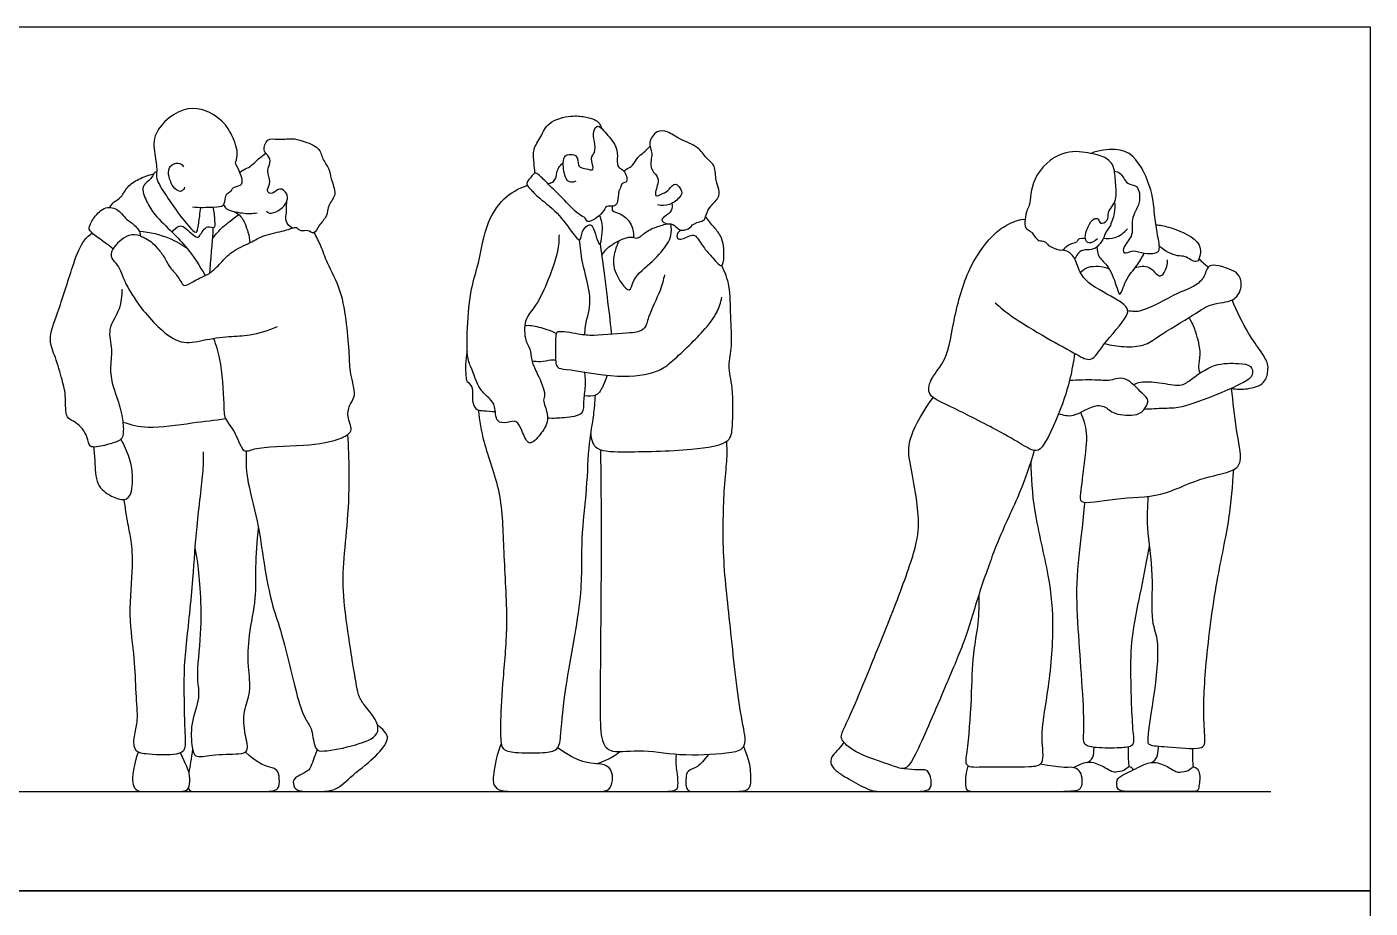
# Model space of a CAD drawing. Header units: millimetres. Extents: x 1 to 7, y 0.3 to 34.9.
# Drawn here: x 3.571 to 7.006, y 32.613 to 34.867 of the extents above; entities that cross this region are included whole.
import ezdxf

# ---------------------------------------------------------------- set-up
doc = ezdxf.new("R2010")
doc.units = ezdxf.units.MM
for name, color, linetype, true_color in [('AG-DIAGRAM', 7, 'Continuous', 0xfecc66), ('AG-PEOPLE', 7, 'Continuous', 0x66ccff), ('X-VPRT', 6, 'Continuous', 0xff00ff)]:
    doc.layers.add(name, color=color, linetype=linetype, true_color=true_color)

msp = doc.modelspace()

# ---------------------------------------------------------------- linework, layer by layer
at = {"layer": 'AG-DIAGRAM'}
msp.add_lwpolyline([(1.2653, 32.9116), (6.7517, 32.9116)], dxfattribs=at)
at = {"layer": 'AG-PEOPLE'}
for points, knots in [([(3.995, 34.4074), (4.0126, 34.4045), (4.0462, 34.4071), (4.0775, 34.4068), (4.0777, 34.4316), (4.0837, 34.4429), (4.0955, 34.4478), (4.0966, 34.4577), (4.1179, 34.4603), (4.1231, 34.47), (4.1202, 34.4868), (4.1093, 34.5101), (4.1026, 34.5192), (4.1146, 34.5411), (4.0962, 34.5926), (4.0686, 34.635), (3.9809, 34.68), (3.8897, 34.5997), (3.8984, 34.545), (3.905, 34.4989), (3.8995, 34.4782), (3.9303, 34.4313), (3.957, 34.3921), (4.0029, 34.3333), (4.0091, 34.3511), (4.0128, 34.3816), (4.0152, 34.3984), (4.0162, 34.4057)], [0, 0, 0, 0, 0.419699, 0.709173, 0.964428, 1.168761, 1.360586, 1.522944, 1.77265, 1.947909, 2.182253, 2.473882, 2.652768, 2.913295, 3.324744, 3.739526, 4.268317, 4.847047, 5.264364, 5.644015, 5.900329, 6.305404, 6.746055, 7.192643, 7.36291, 7.697828, 7.941287, 7.941287, 7.941287, 7.941287]), ([(4.8703, 34.4931), (4.8692, 34.5019), (4.8684, 34.5196), (4.8635, 34.5551), (4.8873, 34.5863), (4.9022, 34.6264), (4.9625, 34.6419), (4.9962, 34.6379), (5.0229, 34.6315), (5.0354, 34.622), (5.0394, 34.6127), (5.0404, 34.6081)], [0, 0, 0, 0, 0.296086, 0.628367, 0.979904, 1.344759, 1.778306, 2.119334, 2.411732, 2.633026, 2.848424, 2.848424, 2.848424, 2.848424]), ([(4.9751, 34.4731), (4.9712, 34.4708), (4.961, 34.468), (4.9471, 34.4785), (4.9403, 34.518), (4.9457, 34.5392), (4.9612, 34.5418), (4.981, 34.5388), (4.9796, 34.5135), (4.9882, 34.5062), (5.0055, 34.5039), (5.0249, 34.4975), (5.0096, 34.5336), (5.0258, 34.5445), (5.0234, 34.5752), (5.0166, 34.5983), (5.0312, 34.6195), (5.047, 34.5999), (5.0772, 34.5687), (5.0824, 34.5386), (5.0789, 34.5103), (5.0911, 34.5051), (5.0999, 34.4967), (5.1062, 34.4821), (5.1047, 34.4682), (5.0913, 34.4685), (5.0896, 34.4555), (5.0852, 34.4494), (5.0831, 34.4388), (5.0824, 34.416), (5.0716, 34.4067), (5.0504, 34.4118), (5.0466, 34.3906), (5.0049, 34.3619), (4.9996, 34.3803), (4.98, 34.3867), (4.9396, 34.4316), (4.9066, 34.462), (4.883, 34.4876), (4.8696, 34.4956), (4.8631, 34.4854), (4.843, 34.4671), (4.86, 34.4517), (4.8772, 34.4317), (4.9308, 34.3928), (4.9635, 34.3427), (4.9879, 34.3134), (4.9888, 34.3463), (5.0087, 34.3655), (5.0196, 34.3554), (5.026, 34.3323), (5.0367, 34.3015), (5.0426, 34.3367), (5.0441, 34.3599), (5.0388, 34.3781), (5.0356, 34.3854)], [0, 0, 0, 0, 0.211339, 0.432209, 0.793738, 1.046503, 1.258885, 1.49149, 1.755942, 1.935861, 2.183227, 2.38047, 2.684185, 2.919849, 3.224286, 3.512788, 3.750838, 3.999742, 4.38147, 4.702335, 4.989572, 5.177471, 5.375562, 5.605568, 5.797712, 5.979513, 6.170973, 6.326066, 6.513471, 6.783624, 6.984153, 7.218728, 7.470493, 7.843657, 8.035991, 8.285293, 8.72741, 9.127791, 9.46278, 9.659277, 9.844391, 10.119557, 10.355437, 10.653399, 11.117151, 11.583346, 11.85884, 12.13069, 12.412712, 12.593398, 12.893753, 13.15047, 13.419436, 13.731959, 13.967623, 13.967623, 13.967623, 13.967623]), ([(5.242, 34.3472), (5.2486, 34.347), (5.2637, 34.3482), (5.2754, 34.3668), (5.3038, 34.3705), (5.3064, 34.3822), (5.3153, 34.4076), (5.3409, 34.4276), (5.3428, 34.4526), (5.3305, 34.4743), (5.3335, 34.5132), (5.3073, 34.5303), (5.2886, 34.5628), (5.2411, 34.5772), (5.2107, 34.6014), (5.1811, 34.6037), (5.1576, 34.5715), (5.1739, 34.5438), (5.1602, 34.5075), (5.1847, 34.486), (5.1868, 34.4676), (5.1712, 34.4285), (5.199, 34.4417), (5.2133, 34.4497), (5.2292, 34.474), (5.2486, 34.4462), (5.2423, 34.4313), (5.215, 34.4089), (5.1936, 34.4098), (5.1836, 34.4119)], [0, 0, 0, 0, 0.256248, 0.518786, 0.806491, 0.988831, 1.280819, 1.604466, 1.87224, 2.156918, 2.49818, 2.803239, 3.145842, 3.544417, 3.90113, 4.190905, 4.517427, 4.827134, 5.163519, 5.464327, 5.719326, 6.031022, 6.273391, 6.531428, 6.791069, 7.070133, 7.291703, 7.62014, 7.93838, 7.93838, 7.93838, 7.93838]), ([(4.183, 34.3964), (4.1856, 34.3941), (4.1918, 34.3886), (4.2172, 34.3954), (4.2394, 34.4208), (4.2378, 34.442), (4.2175, 34.4585), (4.2028, 34.441), (4.1886, 34.441), (4.184, 34.4526), (4.1983, 34.472), (4.1808, 34.4987), (4.1991, 34.525), (4.1838, 34.5418), (4.1751, 34.5516), (4.1843, 34.5848), (4.2146, 34.5774), (4.2498, 34.5838), (4.2761, 34.5751), (4.3211, 34.5609), (4.3255, 34.5288), (4.346, 34.5043), (4.3468, 34.4789), (4.3664, 34.4387), (4.34, 34.4132), (4.3404, 34.3814), (4.3178, 34.3624), (4.3067, 34.3336), (4.2898, 34.35), (4.2721, 34.3419), (4.2608, 34.3559), (4.2487, 34.3496), (4.2295, 34.371), (4.2358, 34.3921), (4.2347, 34.402), (4.2357, 34.4156), (4.2362, 34.4222)], [0, 0, 0, 0, 0.183174, 0.463323, 0.789873, 1.040972, 1.297138, 1.54863, 1.743936, 1.917635, 2.179934, 2.482514, 2.780111, 3.028448, 3.2342, 3.527543, 3.822867, 4.162316, 4.470398, 4.844902, 5.156324, 5.468433, 5.75903, 6.120334, 6.444158, 6.752512, 7.065617, 7.34333, 7.57245, 7.808667, 8.024344, 8.21045, 8.491754, 8.750894, 8.933107, 9.189576, 9.189576, 9.189576, 9.189576]), ([(5.0972, 34.4987), (5.1006, 34.5007), (5.1071, 34.5052), (5.1216, 34.5118), (5.1324, 34.5346), (5.1482, 34.5452), (5.1592, 34.5569), (5.1647, 34.5626)], [0, 0, 0, 0, 0.194632, 0.419003, 0.699311, 0.9503, 1.229956, 1.229956, 1.229956, 1.229956]), ([(6.3083, 34.3249), (6.3029, 34.319), (6.2853, 34.3095), (6.2742, 34.3268), (6.2831, 34.3557), (6.2973, 34.3788), (6.3123, 34.3777), (6.3139, 34.3608), (6.3381, 34.371), (6.3336, 34.3933), (6.3492, 34.4117), (6.3585, 34.4311), (6.3541, 34.4757), (6.3519, 34.514), (6.3273, 34.5361), (6.2831, 34.5462), (6.2155, 34.5543), (6.1379, 34.4863), (6.1374, 34.4117), (6.1271, 34.3989), (6.1235, 34.3751), (6.1215, 34.3518), (6.1378, 34.345), (6.1428, 34.3388), (6.1573, 34.3168), (6.1738, 34.3221), (6.1829, 34.3065), (6.1975, 34.3018), (6.2222, 34.2914), (6.2301, 34.3125), (6.2579, 34.3151), (6.2581, 34.3264), (6.2721, 34.3276), (6.2777, 34.3259)], [0, 0, 0, 0, 0.285436, 0.504337, 0.824779, 1.121327, 1.307364, 1.505193, 1.747901, 2.009035, 2.284179, 2.549815, 2.93671, 3.29442, 3.606574, 3.992445, 4.461155, 5.030148, 5.509256, 5.733263, 6.015227, 6.285265, 6.505356, 6.677678, 6.959138, 7.175693, 7.39988, 7.635169, 7.908167, 8.155548, 8.440426, 8.604472, 8.847166, 8.847166, 8.847166, 8.847166]), ([(6.3521, 34.4982), (6.3571, 34.4971), (6.369, 34.4961), (6.3826, 34.4618), (6.4141, 34.4656), (6.4209, 34.4145), (6.391, 34.3772), (6.4034, 34.3346), (6.3748, 34.3093), (6.3726, 34.2824), (6.4016, 34.2998), (6.4268, 34.2852), (6.4564, 34.2881), (6.4705, 34.2957), (6.461, 34.3391), (6.4544, 34.3817), (6.4507, 34.4508), (6.4067, 34.5421), (6.3547, 34.5569), (6.3111, 34.552), (6.2921, 34.5436)], [0, 0, 0, 0, 0.227724, 0.554659, 0.838302, 1.209007, 1.606744, 1.967861, 2.318356, 2.548951, 2.829506, 3.144212, 3.453675, 3.655366, 4.019007, 4.410383, 4.896829, 5.465515, 5.874859, 6.334037, 6.334037, 6.334037, 6.334037]), ([(3.9747, 34.4571), (3.9731, 34.4532), (3.9677, 34.4434), (3.945, 34.4518), (3.9285, 34.495), (3.9401, 34.5173), (3.9633, 34.5207), (3.9697, 34.5127), (3.9721, 34.509)], [0, 0, 0, 0, 0.203361, 0.451084, 0.831248, 1.099082, 1.352547, 1.560985, 1.560985, 1.560985, 1.560985]), ([(4.1158, 34.4955), (4.1192, 34.4978), (4.1259, 34.5025), (4.1431, 34.5098), (4.1579, 34.5255), (4.1738, 34.5378), (4.1818, 34.5441)], [0, 0, 0, 0, 0.199711, 0.441831, 0.708963, 1.025339, 1.025339, 1.025339, 1.025339]), ([(4.9027, 34.4667), (4.9069, 34.467), (4.9154, 34.4697), (4.9249, 34.479), (4.9259, 34.4988), (4.9331, 34.5101), (4.9391, 34.517), (4.9425, 34.5198)], [0, 0, 0, 0, 0.203936, 0.405241, 0.654588, 0.864387, 1.073436, 1.073436, 1.073436, 1.073436]), ([(3.7832, 34.4057), (3.7866, 34.4106), (3.7937, 34.4209), (3.8149, 34.4318), (3.827, 34.4604), (3.857, 34.4787), (3.8822, 34.4884), (3.8954, 34.4911)], [0, 0, 0, 0, 0.242905, 0.514752, 0.825224, 1.160602, 1.525956, 1.525956, 1.525956, 1.525956]), ([(3.903, 34.4955), (3.9014, 34.4956), (3.8964, 34.4966), (3.8925, 34.4788), (3.8596, 34.4607), (3.878, 34.4192), (3.8969, 34.3853), (3.9454, 34.3407), (3.9818, 34.3018), (4.0138, 34.2556), (4.0272, 34.2313)], [0, 0, 0, 0, 0.125898, 0.348487, 0.672438, 1.022687, 1.390664, 1.846213, 2.273118, 2.795517, 2.795517, 2.795517, 2.795517]), ([(4.9319, 34.3358), (4.9316, 34.3217), (4.9304, 34.2924), (4.9053, 34.2209), (4.8756, 34.1542), (4.8412, 34.1214), (4.8438, 34.064), (4.8595, 34.0451), (4.861, 34.0087), (4.8771, 33.9811), (4.9, 33.9267), (4.8885, 33.9132), (4.9049, 33.8775), (4.9011, 33.8509), (4.8907, 33.8332), (4.8654, 33.8025), (4.8508, 33.8021), (4.8365, 33.8348), (4.825, 33.8631), (4.7999, 33.8544), (4.7681, 33.8539), (4.7705, 33.8983), (4.7546, 33.9174), (4.7263, 33.9397), (4.7111, 33.9894), (4.6954, 34.0189), (4.6969, 34.0995), (4.705, 34.1989), (4.7283, 34.2623), (4.7438, 34.3693), (4.7943, 34.4368), (4.8319, 34.4555), (4.8505, 34.4618)], [0, 0, 0, 0, 0.372623, 0.871414, 1.362638, 1.751425, 2.160628, 2.443024, 2.769922, 3.11236, 3.534992, 3.755224, 4.09869, 4.390612, 4.657783, 5.011434, 5.193708, 5.52901, 5.826452, 6.099601, 6.384321, 6.73063, 7.013495, 7.352177, 7.756753, 8.086051, 8.59255, 9.167061, 9.643085, 10.231994, 10.749721, 11.19027, 11.19027, 11.19027, 11.19027]), ([(5.2207, 34.416), (5.2217, 34.41), (5.2223, 34.3958), (5.2029, 34.3834), (5.1899, 34.3721), (5.2033, 34.3648), (5.2085, 34.3634)], [0, 0, 0, 0, 0.2453464, 0.5185787, 0.7186937, 0.9495364, 0.9495364, 0.9495364, 0.9495364]), ([(6.352, 34.4185), (6.3529, 34.4095), (6.3533, 34.3922), (6.3412, 34.3551), (6.3306, 34.346), (6.3259, 34.3293), (6.3131, 34.3086), (6.2958, 34.295), (6.2666, 34.3003), (6.2536, 34.282), (6.251, 34.2733)], [0, 0, 0, 0, 0.303717, 0.655237, 0.874892, 1.173439, 1.46983, 1.721479, 1.951049, 2.254425, 2.254425, 2.254425, 2.254425]), ([(3.7914, 34.2993), (3.7869, 34.3032), (3.7803, 34.311), (3.7266, 34.3434), (3.7324, 34.3617), (3.7477, 34.3899), (3.7805, 34.413), (3.8123, 34.3943), (3.8226, 34.377), (3.8404, 34.3663), (3.8613, 34.3449), (3.8608, 34.3366), (3.8608, 34.3329)], [0, 0, 0, 0, 0.242702, 0.675357, 0.896109, 1.219274, 1.564564, 1.888574, 2.141651, 2.405049, 2.710234, 2.900614, 2.900614, 2.900614, 2.900614]), ([(3.9427, 34.3423), (3.9464, 34.3494), (3.9612, 34.3608), (3.9749, 34.3562), (4.0065, 34.3238), (4.014, 34.3341), (4.0308, 34.3633), (4.0535, 34.3491), (4.0518, 34.374), (4.051, 34.3952), (4.0474, 34.4066)], [0, 0, 0, 0, 0.279954, 0.496548, 0.859945, 1.028475, 1.341485, 1.571229, 1.804223, 2.146439, 2.146439, 2.146439, 2.146439]), ([(4.0464, 34.3267), (4.0543, 34.3371), (4.0717, 34.3567), (4.0967, 34.3754), (4.1134, 34.3871)], [0, 0, 0, 0, 0.3583062, 0.748729, 0.748729, 0.748729, 0.748729]), ([(4.074, 34.4124), (4.0762, 34.4087), (4.08, 34.3991), (4.1241, 34.3895), (4.1474, 34.3898), (4.16, 34.3914)], [0, 0, 0, 0, 0.2046561, 0.5740095, 0.9271533, 0.9271533, 0.9271533, 0.9271533]), ([(4.0996, 34.3954), (4.1067, 34.3919), (4.1216, 34.3843), (4.1379, 34.3421), (4.1407, 34.3247), (4.1415, 34.3155)], [0, 0, 0, 0, 0.2778821, 0.6524249, 0.9537076, 0.9537076, 0.9537076, 0.9537076]), ([(5.0684, 34.4088), (5.0675, 34.4052), (5.0656, 34.3946), (5.0898, 34.3911), (5.1181, 34.3676), (5.1229, 34.3415), (5.1224, 34.329)], [0, 0, 0, 0, 0.190635, 0.448436, 0.791168, 1.142021, 1.142021, 1.142021, 1.142021]), ([(5.242, 34.3472), (5.2373, 34.3437), (5.2297, 34.3324), (5.2403, 34.3189), (5.2686, 34.3367), (5.2832, 34.3342), (5.3011, 34.3014), (5.3202, 34.284), (5.3502, 34.2443), (5.3552, 34.2848), (5.3504, 34.3312), (5.3278, 34.354), (5.3141, 34.3729), (5.3066, 34.3817)], [0, 0, 0, 0, 0.239616, 0.426823, 0.739945, 0.946469, 1.2785, 1.603024, 1.937621, 2.223062, 2.62439, 2.943544, 3.280157, 3.280157, 3.280157, 3.280157]), ([(3.8608, 34.3329), (3.8646, 34.3315), (3.8723, 34.3281), (3.8891, 34.3188), (3.9071, 34.2996), (3.9248, 34.2766), (3.9361, 34.2505), (3.9504, 34.2397), (3.9659, 34.214), (3.9739, 34.202), (3.9962, 34.2166), (4.0275, 34.2316), (4.0398, 34.2371), (4.0697, 34.2647), (4.0933, 34.2942), (4.143, 34.3149), (4.1773, 34.3359), (4.2286, 34.3453), (4.2437, 34.3506), (4.2514, 34.353)], [0, 0, 0, 0, 0.199921, 0.447157, 0.741377, 1.054893, 1.352594, 1.598234, 1.911372, 2.100068, 2.377088, 2.717359, 2.931463, 3.284851, 3.646338, 4.056868, 4.430442, 4.834899, 5.116551, 5.116551, 5.116551, 5.116551]), ([(4.0394, 34.2381), (4.0405, 34.2549), (4.0427, 34.287), (4.0472, 34.3327), (4.0477, 34.3474), (4.0479, 34.3545)], [0, 0, 0, 0, 0.40714, 0.790531, 1.055258, 1.055258, 1.055258, 1.055258]), ([(5.041, 34.2827), (5.0461, 34.2907), (5.0573, 34.3064), (5.0969, 34.3272), (5.1198, 34.3316), (5.1339, 34.3232), (5.157, 34.3479), (5.187, 34.3571), (5.2181, 34.3683), (5.2334, 34.3531), (5.2393, 34.3494), (5.242, 34.3472)], [0, 0, 0, 0, 0.306744, 0.687554, 0.957901, 1.1614, 1.472434, 1.806169, 2.121845, 2.368687, 2.552537, 2.552537, 2.552537, 2.552537]), ([(5.0854, 34.3204), (5.0801, 34.3107), (5.0728, 34.2881), (5.066, 34.2454), (5.1153, 34.1761), (5.1194, 34.2277), (5.1724, 34.2655), (5.2089, 34.3106), (5.2189, 34.3325), (5.2198, 34.3536), (5.218, 34.3633)], [0, 0, 0, 0, 0.330712, 0.720009, 1.163504, 1.463088, 1.937048, 2.371262, 2.648354, 2.960335, 2.960335, 2.960335, 2.960335]), ([(6.2501, 34.0322), (6.2442, 33.9885), (6.2257, 33.9081), (6.1762, 33.8025), (6.153, 33.7758), (6.1057, 33.8057), (6.042, 33.8413), (5.9247, 33.9014), (5.8699, 33.9251), (5.8839, 33.9741), (5.9265, 34.0153), (5.9417, 34.1323), (5.9784, 34.2566), (6.0404, 34.3381), (6.0783, 34.3626), (6.1119, 34.3767), (6.1237, 34.3748)], [0, 0, 0, 0, 0.668191, 1.287368, 1.583444, 1.974875, 2.493848, 3.169534, 3.58215, 3.942569, 4.382188, 5.001607, 5.682121, 6.299366, 6.676391, 7.025222, 7.025222, 7.025222, 7.025222]), ([(6.3238, 34.3272), (6.3335, 34.3255), (6.3545, 34.3247), (6.3771, 34.3408), (6.3853, 34.3509)], [0, 0, 0, 0, 0.3161353, 0.678938, 0.678938, 0.678938, 0.678938]), ([(6.4578, 34.3613), (6.4689, 34.3601), (6.4893, 34.3571), (6.5719, 34.326), (6.5731, 34.2833), (6.5618, 34.2589), (6.5321, 34.2844), (6.5127, 34.2778), (6.4798, 34.2946), (6.4668, 34.306)], [0, 0, 0, 0, 0.337278, 0.859027, 1.212748, 1.457895, 1.775823, 2.037058, 2.455895, 2.455895, 2.455895, 2.455895]), ([(3.8142, 34.1965), (3.8138, 34.1796), (3.8125, 34.1449), (3.7747, 34.095), (3.7921, 34.0425), (3.7816, 33.9916), (3.7916, 33.9445), (3.8068, 33.9079), (3.8188, 33.8562), (3.8182, 33.8185), (3.806, 33.8064), (3.7709, 33.7971), (3.7282, 33.7875), (3.7285, 33.8217), (3.6992, 33.8579), (3.6676, 33.8654), (3.6728, 33.9214), (3.6614, 33.9644), (3.6454, 34.0221), (3.6239, 34.0685), (3.6519, 34.1378), (3.6862, 34.2506), (3.7099, 34.3161), (3.729, 34.333), (3.7379, 34.3403)], [0, 0, 0, 0, 0.408064, 0.842391, 1.252114, 1.663167, 2.053396, 2.41666, 2.838588, 3.178794, 3.395642, 3.747766, 4.090017, 4.380111, 4.765611, 5.063137, 5.460156, 5.856269, 6.295554, 6.690167, 7.173594, 7.808106, 8.280722, 8.615962, 8.615962, 8.615962, 8.615962]), ([(3.8608, 34.3329), (3.8513, 34.3352), (3.8304, 34.3404), (3.7867, 34.3015), (3.785, 34.2742), (3.8067, 34.2587), (3.8222, 34.2068), (3.8683, 34.1407), (3.9088, 34.0961), (3.9647, 34.0528), (4.0222, 34.0667), (4.0884, 34.0771), (4.1417, 34.0763), (4.1897, 34.0912), (4.2122, 34.1013)], [0, 0, 0, 0, 0.309561, 0.729446, 1.002891, 1.275482, 1.69186, 2.207635, 2.661996, 3.121194, 3.550757, 4.017169, 4.43799, 4.930022, 4.930022, 4.930022, 4.930022]), ([(3.9808, 34.3004), (3.9668, 34.3106), (3.9369, 34.3291), (3.8852, 34.3422), (3.8591, 34.3438)], [0, 0, 0, 0, 0.4132998, 0.9207042, 0.9207042, 0.9207042, 0.9207042]), ([(4.0486, 34.0706), (4.0547, 34.053), (4.0668, 34.0201), (4.0763, 33.9047), (4.0741, 33.8646), (4.1066, 33.8315), (4.1226, 33.7734), (4.1569, 33.7953), (4.2796, 33.7932), (4.3725, 33.8102), (4.4085, 33.8352), (4.3869, 33.8706), (4.3974, 33.9041), (4.4146, 33.9259), (4.3962, 33.9815), (4.3966, 34.0309), (4.3892, 34.1083), (4.3772, 34.1928), (4.3389, 34.2615), (4.3241, 34.3064), (4.3119, 34.3299), (4.3059, 34.3411)], [0, 0, 0, 0, 0.427921, 1.03717, 1.39464, 1.780231, 2.181622, 2.479466, 3.120133, 3.692509, 4.015796, 4.350251, 4.679524, 4.968344, 5.386936, 5.798395, 6.299255, 6.835176, 7.339775, 7.731246, 8.084705, 8.084705, 8.084705, 8.084705]), ([(4.9974, 34.0792), (4.998, 34.0871), (5.0016, 34.1227), (5.0207, 34.164), (4.9888, 34.2665), (4.9865, 34.3035), (4.9842, 34.3227)], [2.285677, 2.285677, 2.285677, 2.285677, 2.412654, 2.880965, 3.452615, 3.888188, 3.888188, 3.888188, 3.888188]), ([(5.0368, 34.3125), (5.0383, 34.3024), (5.0435, 34.2658), (5.0546, 34.176), (5.0628, 34.1122), (5.0655, 34.0825), (5.0656, 34.0809)], [0.207357, 0.207357, 0.207357, 0.207357, 0.446264, 1.046658, 1.595972, 1.627164, 1.627164, 1.627164, 1.627164]), ([(6.0472, 34.1612), (6.0606, 34.1495), (6.0877, 34.1259), (6.1797, 34.0708), (6.2513, 34.0318), (6.2949, 34.0072), (6.3222, 34.0565), (6.3857, 34.1237), (6.3874, 34.149), (6.3593, 34.1716), (6.2821, 34.2084), (6.2588, 34.2474), (6.2493, 34.286), (6.229, 34.2943), (6.2198, 34.2968)], [0, 0, 0, 0, 0.423847, 1.025143, 1.565689, 1.921391, 2.329267, 2.892417, 3.148245, 3.479693, 4.017727, 4.409387, 4.759205, 5.070641, 5.070641, 5.070641, 5.070641]), ([(6.3071, 34.3045), (6.3077, 34.296), (6.3102, 34.2766), (6.3401, 34.2556), (6.3573, 34.2031), (6.3666, 34.1728), (6.3797, 34.2237), (6.41, 34.255), (6.4221, 34.2776), (6.4282, 34.2883)], [0, 0, 0, 0, 0.294328, 0.637718, 1.082363, 1.319977, 1.672515, 2.075278, 2.428369, 2.428369, 2.428369, 2.428369]), ([(5.0131, 33.8261), (5.0143, 33.8145), (5.0195, 33.7825), (5.1018, 33.7793), (5.2638, 33.7835), (5.371, 33.7997), (5.3758, 33.8477), (5.3787, 33.9442), (5.3622, 33.9997), (5.3764, 34.0522), (5.3694, 34.1283), (5.371, 34.2041), (5.3559, 34.2403), (5.3477, 34.2572)], [0, 0, 0, 0, 0.338494, 0.81907, 1.579649, 2.139098, 2.495365, 3.058943, 3.495282, 3.90413, 4.406678, 4.905619, 5.335774, 5.335774, 5.335774, 5.335774]), ([(6.2647, 34.2394), (6.2707, 34.245), (6.2835, 34.2575), (6.3224, 34.2559), (6.3385, 34.2483)], [0, 0, 0, 0, 0.2874299, 0.7122112, 0.7122112, 0.7122112, 0.7122112]), ([(6.3272, 34.0574), (6.3432, 34.0529), (6.3752, 34.048), (6.4301, 34.05), (6.4639, 34.0773), (6.5554, 34.1301), (6.5986, 34.1618), (6.6569, 34.1626), (6.6791, 34.1964), (6.674, 34.2317), (6.6539, 34.2458), (6.619, 34.2574), (6.5949, 34.2591), (6.586, 34.2447), (6.5834, 34.2285), (6.5586, 34.2022), (6.5129, 34.189), (6.4225, 34.1343), (6.3977, 34.1398), (6.3859, 34.1407)], [0, 0, 0, 0, 0.410281, 0.823478, 1.209286, 1.802135, 2.238341, 2.658239, 3.00293, 3.330257, 3.610029, 3.965099, 4.237923, 4.455459, 4.687447, 5.014774, 5.430722, 6.016372, 6.361967, 6.361967, 6.361967, 6.361967]), ([(6.4049, 34.2515), (6.4162, 34.255), (6.4425, 34.2605), (6.4649, 34.2236), (6.4816, 34.2391), (6.4889, 34.2602), (6.4877, 34.2713)], [0, 0, 0, 0, 0.346196, 0.682837, 0.908371, 1.244268, 1.244268, 1.244268, 1.244268]), ([(5.2016, 34.2333), (5.1984, 34.2198), (5.1931, 34.1938), (5.1585, 34.1269), (5.1547, 34.0963), (5.132, 34.0856), (5.1133, 34.0851), (5.0174, 34.0763), (4.9864, 34.0803), (4.9269, 34.0917), (4.9225, 34.0777), (4.9227, 34.0324), (4.923, 33.9926), (4.9556, 33.9931), (5.0827, 33.9658), (5.1816, 33.9819), (5.2196, 34.0089), (5.3019, 34.0878), (5.3366, 34.134), (5.3453, 34.1625), (5.348, 34.1759)], [0, 0, 0, 0, 0.369626, 0.86312, 1.174183, 1.429461, 1.68887, 2.236547, 2.60395, 3.017409, 3.196156, 3.58854, 3.924857, 4.20428, 4.867109, 5.45224, 5.830486, 6.43809, 6.881207, 7.246964, 7.246964, 7.246964, 7.246964]), ([(6.651, 33.9428), (6.6645, 33.9401), (6.6913, 33.9396), (6.7382, 33.9527), (6.7445, 33.987), (6.7454, 34.0066), (6.7257, 34.0393), (6.6921, 34.084), (6.6646, 34.1398), (6.6531, 34.1692)], [0, 0, 0, 0, 0.373525, 0.759601, 1.079274, 1.331949, 1.675066, 2.11496, 2.680179, 2.680179, 2.680179, 2.680179]), ([(4.8445, 34.1035), (4.8502, 34.1039), (4.8617, 34.1052), (4.9016, 34.0942), (4.9168, 34.0873), (4.9247, 34.0834)], [0, 0, 0, 0, 0.2381773, 0.5993968, 0.894496, 0.894496, 0.894496, 0.894496]), ([(6.571, 33.982), (6.5694, 33.9878), (6.5657, 34.0009), (6.5754, 34.0304), (6.5607, 34.0879), (6.5537, 34.1047), (6.5431, 34.1241)], [0, 0, 0, 0, 0.247026, 0.567774, 1.009308, 1.318352, 1.318352, 1.318352, 1.318352]), ([(4.6973, 34.0367), (4.6915, 34.0171), (4.6933, 33.9762), (4.6951, 33.9598), (4.7147, 33.9475), (4.7067, 33.907), (4.7212, 33.886), (4.7404, 33.8861), (4.7592, 33.8836), (4.7689, 33.8837)], [0, 0, 0, 0, 0.448757, 0.673101, 0.919824, 1.275734, 1.543372, 1.78344, 2.092291, 2.092291, 2.092291, 2.092291]), ([(4.8626, 34.0132), (4.8697, 34.0122), (4.8834, 34.0106), (4.9112, 34.0159), (4.9191, 34.0159), (4.9231, 34.016)], [0, 0, 0, 0, 0.2657211, 0.5651459, 0.7628855, 0.7628855, 0.7628855, 0.7628855]), ([(6.4006, 33.9522), (6.4065, 33.9549), (6.4194, 33.9609), (6.4675, 33.9593), (6.5207, 33.9459), (6.5464, 33.9641), (6.6058, 34.0096), (6.6668, 34.0064), (6.7024, 34.0042), (6.7084, 33.9748), (6.6797, 33.9548), (6.6029, 33.9214), (6.5166, 33.8904), (6.4789, 33.8925), (6.4444, 33.8897), (6.4278, 33.8888)], [0, 0, 0, 0, 0.256611, 0.659327, 1.081256, 1.396301, 1.889436, 2.346992, 2.66965, 2.935961, 3.253227, 3.796956, 4.352735, 4.708405, 5.119275, 5.119275, 5.119275, 5.119275]), ([(4.9025, 33.8675), (4.9169, 33.8663), (4.9431, 33.8681), (4.9978, 33.8735), (4.9938, 33.9102), (5.0009, 33.9487), (4.9991, 33.9699), (4.9982, 33.9841)], [0, 0, 0, 0, 0.377433, 0.764391, 1.074119, 1.43655, 1.75645, 1.75645, 1.75645, 1.75645]), ([(5.0549, 33.9762), (5.0515, 33.9665), (5.0425, 33.9444), (5.031, 33.9221), (5.0066, 33.9216), (4.9968, 33.9241)], [2.3380206, 2.3380206, 2.3380206, 2.3380206, 2.5506015, 2.8605907, 3.1770084, 3.1770084, 3.1770084, 3.1770084]), ([(6.2094, 33.878), (6.2216, 33.8748), (6.2475, 33.8654), (6.3063, 33.9089), (6.3381, 33.8888), (6.3533, 33.8757), (6.4113, 33.8703), (6.4312, 33.8912), (6.4416, 33.9138), (6.4213, 33.9303), (6.3847, 33.9715), (6.3556, 33.9679), (6.3366, 33.9614), (6.3, 33.9653), (6.2586, 33.9638), (6.237, 33.9628)], [0, 0, 0, 0, 0.356937, 0.827951, 1.150134, 1.415126, 1.840463, 2.146779, 2.406086, 2.68803, 3.114539, 3.41097, 3.663672, 4.009554, 4.476824, 4.476824, 4.476824, 4.476824]), ([(6.2655, 33.8815), (6.2726, 33.8646), (6.285, 33.828), (6.274, 33.7521), (6.2661, 33.679), (6.2605, 33.6423), (6.3623, 33.6656), (6.4714, 33.6624), (6.5638, 33.7138), (6.6563, 33.728), (6.6806, 33.7567), (6.661, 33.8425), (6.6557, 33.9078), (6.651, 33.9428)], [0, 0, 0, 0, 0.429824, 0.943426, 1.45036, 1.719704, 2.25612, 2.885135, 3.485073, 4.031893, 4.345545, 4.869131, 5.467104, 5.467104, 5.467104, 5.467104]), ([(4.7253, 33.8876), (4.7291, 33.86), (4.736, 33.8034), (4.7878, 33.6744), (4.7882, 33.5248), (4.8027, 33.3457), (4.7883, 33.2072), (4.7814, 33.0966), (4.7822, 33.0446), (4.7862, 33.0171), (4.8225, 33.0098), (4.8891, 33.0104), (4.9323, 33.0149), (4.9375, 33.0674), (4.9472, 33.1876), (4.9949, 33.4093), (4.987, 33.5546), (5.0045, 33.6844), (5.0069, 33.7998), (5.0217, 33.8723), (5.0237, 33.908), (5.0247, 33.9251)], [0, 0, 0, 0, 0.523717, 1.186311, 1.894392, 2.66199, 3.347575, 3.947112, 4.354714, 4.623605, 4.948448, 5.429323, 5.775141, 6.142213, 6.776686, 7.645513, 8.343119, 8.994368, 9.610476, 10.098069, 10.509079, 10.509079, 10.509079, 10.509079]), ([(3.8168, 33.8566), (3.8376, 33.8501), (3.8805, 33.8371), (3.9958, 33.8556), (4.0508, 33.8614), (4.0793, 33.8656)], [0, 0, 0, 0, 0.464113, 1.073149, 1.605433, 1.605433, 1.605433, 1.605433]), ([(3.7421, 33.7928), (3.7427, 33.7803), (3.746, 33.7562), (3.7457, 33.695), (3.785, 33.6661), (3.821, 33.654), (3.842, 33.6729), (3.8423, 33.7299), (3.8343, 33.7649), (3.8206, 33.798), (3.8117, 33.8128)], [0, 0, 0, 0, 0.351022, 0.783748, 1.173061, 1.508122, 1.778556, 2.19928, 2.55489, 2.967127, 2.967127, 2.967127, 2.967127]), ([(4.1317, 33.7824), (4.1314, 33.7596), (4.1309, 33.713), (4.1639, 33.6011), (4.1757, 33.4989), (4.1978, 33.3844), (4.2247, 33.3169), (4.2594, 33.1578), (4.2828, 33.094), (4.3026, 33.0717), (4.3046, 33.0169), (4.3338, 33.013), (4.4113, 33.0288), (4.473, 33.0527), (4.4676, 33.0929), (4.4375, 33.128), (4.4199, 33.1522), (4.4135, 33.1846), (4.4039, 33.2447), (4.3789, 33.4015), (4.3796, 33.492), (4.3934, 33.6136), (4.3971, 33.7279), (4.3936, 33.7934), (4.392, 33.8251)], [0, 0, 0, 0, 0.474432, 1.084147, 1.681966, 2.28335, 2.789161, 3.519379, 3.985202, 4.292898, 4.686849, 4.956642, 5.476264, 5.921106, 6.24097, 6.631222, 6.941764, 7.256329, 7.704702, 8.315128, 8.820345, 9.341922, 9.960125, 10.501637, 10.501637, 10.501637, 10.501637]), ([(5.0378, 33.786), (5.0388, 33.7043), (5.0411, 33.5577), (5.0359, 33.1339), (5.0381, 33.046), (5.0599, 33.0073), (5.141, 33.022), (5.2378, 33.0016), (5.355, 33.0083), (5.4019, 33.0168), (5.4115, 33.0454), (5.3906, 33.1224), (5.3702, 33.3386), (5.3481, 33.5152), (5.3535, 33.6944), (5.3625, 33.7605), (5.3614, 33.7926), (5.3607, 33.8074)], [0, 0, 0, 0, 0.897125, 2.064686, 2.588322, 2.908484, 3.395332, 3.986696, 4.610466, 4.980079, 5.248112, 5.742167, 6.587162, 7.384984, 8.139478, 8.601495, 8.983509, 8.983509, 8.983509, 8.983509]), ([(4.022, 33.7801), (4.022, 33.7639), (4.0229, 33.7309), (4.0025, 33.5816), (3.997, 33.4611), (3.9783, 33.2869), (3.9712, 33.2191), (3.9742, 33.081), (3.9765, 33.039), (3.9747, 33.0121), (3.9439, 33.0039), (3.8774, 33.0058), (3.8423, 33.014), (3.846, 33.0607), (3.8569, 33.0948), (3.8492, 33.1667), (3.8483, 33.2537), (3.8298, 33.3624), (3.8443, 33.4849), (3.8391, 33.552), (3.829, 33.5967), (3.8229, 33.6382), (3.82, 33.6588)], [0, 0, 0, 0, 0.399403, 1.083409, 1.750649, 2.486967, 2.99014, 3.651393, 4.030314, 4.291151, 4.591781, 5.068524, 5.381961, 5.737435, 6.087847, 6.56336, 7.102014, 7.708883, 8.346912, 8.809831, 9.193593, 9.646499, 9.646499, 9.646499, 9.646499]), ([(6.0053, 33.4153), (6.0057, 33.3909), (6.005, 33.3409), (5.9878, 33.2606), (5.9866, 33.1503), (5.9774, 33.0216), (5.9662, 32.9716), (6.0268, 32.9765), (6.1305, 32.9734), (6.1761, 32.9796), (6.1609, 33.0589), (6.1828, 33.1585), (6.1996, 33.3288), (6.1872, 33.4626), (6.1438, 33.6291), (6.1399, 33.7142), (6.1387, 33.757)], [0, 0, 0, 0, 0.497748, 1.015551, 1.64121, 2.34086, 2.68658, 3.087622, 3.701423, 4.038135, 4.503719, 5.140535, 5.896341, 6.580174, 7.332813, 7.991441, 7.991441, 7.991441, 7.991441]), ([(6.4377, 33.6667), (6.4362, 33.6399), (6.4329, 33.5845), (6.4533, 33.4671), (6.4428, 33.3479), (6.467, 33.3005), (6.4582, 33.1781), (6.4321, 33.0411), (6.4423, 33.0292), (6.488, 33.0259), (6.5695, 33.0188), (6.5862, 33.0316), (6.5774, 33.1001), (6.5847, 33.2465), (6.6112, 33.4481), (6.6477, 33.6071), (6.6544, 33.6931), (6.6568, 33.7349)], [0, 0, 0, 0, 0.521647, 1.164713, 1.788308, 2.196661, 2.853945, 3.501281, 3.679763, 4.069917, 4.599705, 4.821561, 5.228673, 5.938652, 6.781287, 7.523509, 8.174642, 8.174642, 8.174642, 8.174642]), ([(6.4411, 33.5392), (6.434, 33.5031), (6.421, 33.432), (6.3951, 33.3165), (6.3917, 33.2203), (6.3969, 33.0697), (6.4044, 33.0253), (6.3634, 33.0229), (6.3087, 33.0221), (6.2703, 33.029), (6.2758, 33.0681), (6.2699, 33.1847), (6.2602, 33.3117), (6.2522, 33.4429), (6.2694, 33.5741), (6.274, 33.6259), (6.2768, 33.6514)], [0, 0, 0, 0, 0.61, 1.231135, 1.821296, 2.511369, 2.850537, 3.178387, 3.627619, 3.951383, 4.271065, 4.869319, 5.536936, 6.21, 6.872074, 7.381513, 7.381513, 7.381513, 7.381513]), ([(4.0008, 33.535), (4.0033, 33.5223), (4.0084, 33.4957), (4.0156, 33.4168), (4.018, 33.3173), (4.0025, 33.202), (4.0162, 33.1517), (3.9881, 33.0868), (3.9927, 33.0273), (3.9997, 32.996), (4.0472, 33.007), (4.1095, 33.007), (4.1414, 33.0124), (4.1272, 33.0603), (4.1229, 33.1179), (4.1467, 33.1665), (4.1353, 33.2335), (4.1378, 33.3121), (4.1594, 33.4065), (4.1548, 33.4848), (4.1605, 33.5528), (4.1635, 33.5864)], [0, 0, 0, 0, 0.357751, 0.857288, 1.44736, 2.057993, 2.464172, 2.93508, 3.381562, 3.658655, 4.028708, 4.498819, 4.773194, 5.140454, 5.582571, 5.993547, 6.454887, 6.96801, 7.526584, 8.037002, 8.613838, 8.613838, 8.613838, 8.613838]), ([(3.9842, 32.9202), (3.9845, 32.9192), (3.9873, 32.9116), (3.9987, 32.9116), (4.0758, 32.9116), (4.1624, 32.9116), (4.2106, 32.9116), (4.2178, 32.9273), (4.2162, 32.9608), (4.2057, 32.971), (4.1808, 32.9762), (4.1581, 32.9877), (4.13, 33.0125)], [0.273202, 0.273202, 0.273202, 0.273202, 0.293705, 0.440557, 0.587409, 0.734261, 0.881114, 1.027966, 1.174818, 1.32167, 1.468523, 1.615375, 1.615375, 1.615375, 1.615375]), ([(5.6603, 33.0375), (5.6445, 33.0161), (5.6299, 33.0056), (5.6238, 32.9852), (5.6356, 32.9657), (5.6784, 32.9402), (5.7297, 32.9116), (5.7584, 32.9116), (5.8111, 32.9116), (5.8678, 32.9116), (5.8844, 32.9185), (5.8838, 32.9507), (5.8723, 32.9686), (5.8538, 32.967), (5.8244, 32.9679), (5.814, 32.9705), (5.8132, 32.9708)], [0, 0, 0, 0, 0.118529, 0.237057, 0.355586, 0.474114, 0.592643, 0.711171, 0.8297, 0.948228, 1.066757, 1.185285, 1.303814, 1.422342, 1.540871, 1.550894, 1.550894, 1.550894, 1.550894]), ([(6.2832, 32.986), (6.2886, 32.989), (6.2984, 32.997), (6.2997, 33.0164), (6.3001, 33.0237), (6.3002, 33.0244)], [0, 0, 0, 0, 0.2501719, 0.4945106, 0.5222243, 0.5222243, 0.5222243, 0.5222243]), ([(6.3899, 32.9746), (6.3891, 32.9812), (6.388, 32.9945), (6.3877, 33.0129), (6.3881, 33.0255)], [0, 0, 0, 0, 0.2595828, 0.5646406, 0.5646406, 0.5646406, 0.5646406]), ([(6.4474, 32.986), (6.4528, 32.989), (6.4626, 32.997), (6.464, 33.018), (6.4645, 33.026), (6.4646, 33.0277)], [0, 0, 0, 0, 0.2501719, 0.4945106, 0.5662455, 0.5662455, 0.5662455, 0.5662455]), ([(6.5541, 32.9746), (6.5533, 32.9812), (6.5522, 32.9945), (6.552, 33.0129), (6.5523, 33.0221)], [0, 0, 0, 0, 0.2595828, 0.5646406, 0.5646406, 0.5646406, 0.5646406]), ([(6.4007, 32.9675), (6.3997, 32.9689), (6.3959, 32.9734), (6.3873, 32.977), (6.3787, 32.9642), (6.3528, 32.96), (6.3414, 32.9639), (6.3327, 32.9703), (6.306, 32.9839), (6.2944, 32.9857), (6.2829, 32.9876), (6.2707, 32.9837), (6.2512, 32.9747), (6.2472, 32.9727)], [1.3144333, 1.3144333, 1.3144333, 1.3144333, 1.3562748, 1.4692977, 1.5823206, 1.6953435, 1.8083663, 1.9213892, 2.0344121, 2.0344121, 2.0344121, 2.147435, 2.1762143, 2.1762143, 2.1762143, 2.1762143]), ([(6.2141, 32.9121), (6.2205, 32.9116), (6.2467, 32.9116), (6.3305, 32.9116), (6.3689, 32.9116), (6.3799, 32.9116), (6.3829, 32.9118)], [2.5472043, 2.5472043, 2.5472043, 2.5472043, 2.5995266, 2.7125495, 2.8255724, 2.8807142, 2.8807142, 2.8807142, 2.8807142])]:
    msp.add_open_spline(points, degree=3, knots=knots, dxfattribs=at)
for points in [[(6.5679, 34.2738), (6.5758, 34.2667), (6.5837, 34.2597), (6.5916, 34.2526)], [(6.147, 33.784), (6.1225, 33.7012), (6.0758, 33.6019), (6.0462, 33.5352), (6.001, 33.4055), (5.9691, 33.2951), (5.932, 33.2099), (5.8394, 32.9905), (5.8157, 32.9639), (5.7831, 32.9795), (5.6905, 33.0083), (5.6512, 33.0439), (5.6527, 33.058), (5.6853, 33.1247), (5.7201, 33.2121), (5.7964, 33.3974), (5.8513, 33.5515), (5.852, 33.6086), (5.8446, 33.6775), (5.8261, 33.7627), (5.8231, 33.8138), (5.8631, 33.8857), (5.8886, 33.9193)], [(4.3139, 33.0182), (4.3038, 32.9955), (4.2976, 32.9706), (4.2858, 32.9614), (4.2529, 32.946), (4.2513, 32.9325), (4.2572, 32.9116), (4.3048, 32.9116), (4.3615, 32.9116), (4.3911, 32.944), (4.4655, 33.0011), (4.4925, 33.0375), (4.4941, 33.051), (4.4905, 33.0631), (4.4674, 33.0822)], [(3.8556, 33.0127), (3.8474, 32.9867), (3.8402, 32.9503), (3.8418, 32.9293), (3.85, 32.9116), (3.8806, 32.9116), (3.9481, 32.9116), (3.9827, 32.9116), (3.9878, 32.929), (3.9885, 32.9592), (3.9793, 32.9775), (3.9644, 33.0106)], [(3.9946, 33.0211), (3.9917, 32.9955), (3.988, 32.9761), (3.9856, 32.9606)], [(4.7839, 33.0347), (4.7732, 33.0089), (4.762, 32.9475), (4.764, 32.9265), (4.7801, 32.9116), (4.8299, 32.9116), (4.9572, 32.9116), (5.0307, 32.9116), (5.057, 32.9116), (5.0694, 32.9318), (5.0688, 32.9607), (5.0586, 32.9764), (5.0386, 32.9839), (4.9832, 32.9839), (4.9282, 33.0232)], [(5.0885, 33.0139), (5.0718, 32.9973), (5.0399, 32.9872), (5.0298, 32.9826)], [(5.0388, 32.9116), (5.0702, 32.9116), (5.1666, 32.9116), (5.2217, 32.9116), (5.2334, 32.9173), (5.2368, 32.9234), (5.2357, 32.9548), (5.2299, 32.9821), (5.2319, 33.0073)], [(5.314, 33.0067), (5.3018, 32.9917), (5.2864, 32.9718), (5.2587, 32.9664), (5.2564, 32.946), (5.255, 32.9292), (5.2601, 32.9116), (5.2811, 32.9116), (5.3547, 32.9116), (5.4009, 32.9116), (5.4174, 32.9167), (5.423, 32.9308), (5.4227, 32.9622), (5.4187, 32.9917), (5.404, 33.0269)], [(5.9777, 32.9776), (5.9713, 32.9581), (5.971, 32.9319), (5.971, 32.9116), (5.9994, 32.9116), (6.1234, 32.9116), (6.251, 32.9116), (6.2673, 32.9185), (6.2708, 32.9354), (6.2679, 32.9587), (6.2568, 32.9705), (6.2402, 32.9753), (6.2163, 32.9715), (6.1623, 32.9819)], [(6.4586, 32.9857), (6.4471, 32.9876), (6.4278, 32.9814), (6.3707, 32.9524), (6.3566, 32.9446), (6.3566, 32.9116), (6.3927, 32.9116), (6.4947, 32.9116), (6.541, 32.9116), (6.5677, 32.9116), (6.5675, 32.9248), (6.5707, 32.942), (6.5697, 32.96), (6.5624, 32.9725), (6.5515, 32.977), (6.5429, 32.9642), (6.5171, 32.96), (6.5056, 32.9639), (6.497, 32.9703), (6.4702, 32.9839), (6.4586, 32.9857)]]:
    msp.add_open_spline(points, degree=3, dxfattribs=at)
at = {"layer": 'X-VPRT'}
for points in [[(1.0113, 32.6576), (1.0113, 34.8674), (7.0057, 34.8674), (7.0057, 32.6576)], [(1.0113, 30.4478), (1.0113, 32.6576), (7.0057, 32.6576), (7.0057, 30.4478)]]:
    msp.add_lwpolyline(points, close=True, dxfattribs=at)

doc.saveas('drawing.dxf')
